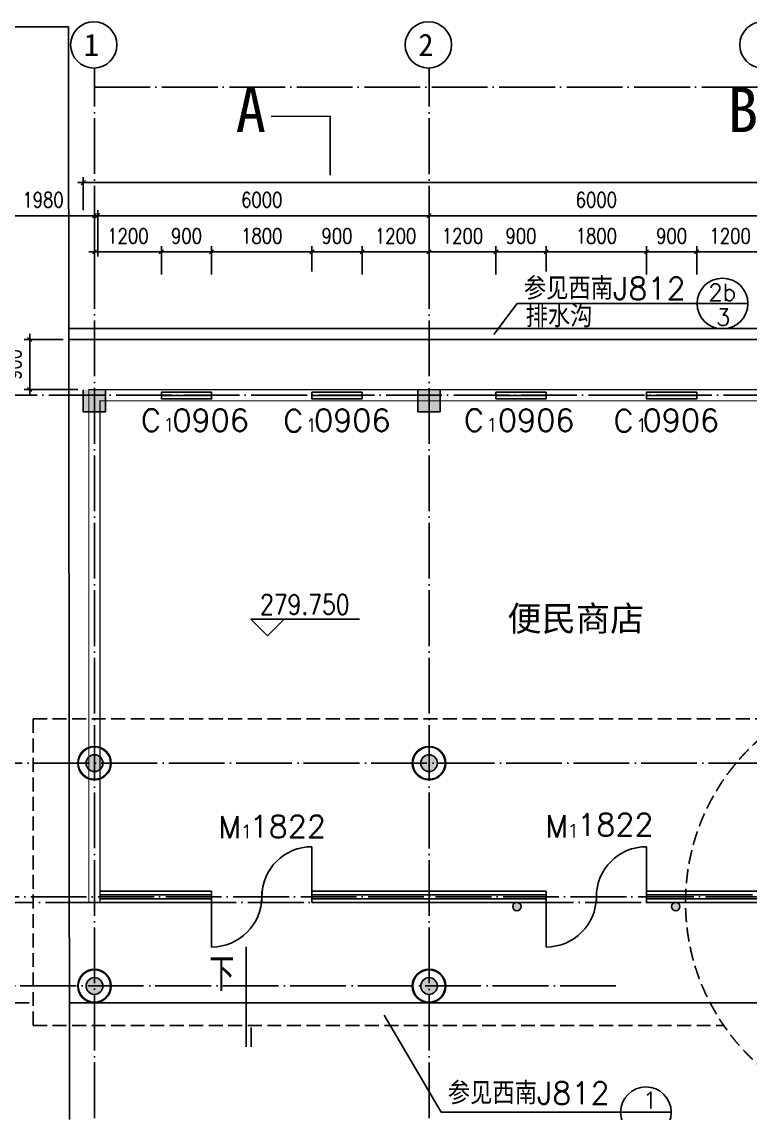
# Model space of a CAD drawing. Extents: x 249174 to 363784, y -3149 to 82603.
# Drawn here: x 261920 to 274981, y 57269 to 76851 of the extents above; entities that cross this region are included whole.
import ezdxf
from ezdxf.enums import TextEntityAlignment as Align

# ---------------------------------------------------------------- set-up
doc = ezdxf.new("R2010")
doc.units = 0
doc.header["$LTSCALE"] = 1000
doc.header["$MEASUREMENT"] = 0
doc.linetypes.add('DASH', pattern=[0.35, 0.25, -0.1])
doc.linetypes.add('DOTE', pattern=[2.42, 2, -0.2, 0.02, -0.2])
doc.layers.get('0').update_dxf_attribs({"linetype": 'CONTINUOUS'})
doc.layers.get('DEFPOINTS').update_dxf_attribs({"color": 6, "linetype": 'CONTINUOUS'})
for name, color, linetype in [('111', 4, 'CONTINUOUS'), ('3', 84, 'CONTINUOUS'), ('DIM', 3, 'CONTINUOUS'), ('LAYER7', 8, 'CONTINUOUS'), ('PUB_TEXT', 7, 'CONTINUOUS'), ('WALL', 255, 'CONTINUOUS'), ('WINDOW', 84, 'CONTINUOUS'), ('字样', 2, 'CONTINUOUS')]:
    doc.layers.add(name, color=color, linetype=linetype)
doc.styles.add('DIM_FONT', font='SIMPLEX', dxfattribs={"width": 0.8})
doc.styles.add('HZ', font='txt', dxfattribs={"bigfont": 'hztxt'})
doc.styles.add('HZ1', font='txt', dxfattribs={"width": 0.75, "height": 8, "bigfont": 'HZTXT.SHX'})
doc.styles.add('HZTXT', font='SIMSUN.TTF')
doc.styles.add('STSL', font='TIMES.TTF')
doc.dimstyles.new('NORMAL', dxfattribs={"dimtxt": 200, "dimasz": 1, "dimexe": 250, "dimexo": 300, "dimgap": 150, "dimtad": 1, "dimdec": 0, "dimzin": 0, "dimtxsty": 'DIM_FONT', "dimblk": '_DIMX', "dimblk1": '_DIMX', "dimblk2": '_DIMX', "dimsah": 1, "dimcen": 100, "dimdle": 250, "dimclrd": 3, "dimclre": 3, "dimclrt": 7, "dimazin": 3, "dimtfac": 1, "dimtdec": 0, "dimtix": 1, "dimtmove": 0, "dimatfit": 3, "dimtolj": 1, "dimtzin": 0})

# ---------------------------------------------------------------- blocks, each defined once
blk = doc.blocks.new('_OBLIQUE')
at = {"color": 0, "linetype": 'BYBLOCK'}
blk.add_line((-0.5, -0.5), (0.5, 0.5), dxfattribs=at)
blk = doc.blocks.new('*D309')
at = {"color": 3, "linetype": 'BYBLOCK'}
for p, q in [((275018, -112766), (275018, -112172)), ((304869, -112798), (304869, -112172)), ((274918, -112272), (304969, -112272))]:
    blk.add_line(p, q, dxfattribs=at)
at = {"layer": 'DEFPOINTS', "color": 0, "linetype": 'BYBLOCK'}
for p in [(304869, -112272), (275018, -112866), (304869, -112898)]:
    blk.add_point(p, dxfattribs=at)
at = {"color": 3, "linetype": 'BYBLOCK', "xscale": 75, "yscale": 75, "zscale": 75, "rotation": 180}
blk.add_blockref('_OBLIQUE', (275018, -112272), dxfattribs=at)
at = {"color": 3, "linetype": 'BYBLOCK', "xscale": 75, "yscale": 75, "zscale": 75}
blk.add_blockref('_OBLIQUE', (304869, -112272), dxfattribs=at)
at = {"color": 7, "linetype": 'BYBLOCK', "insert": (291155, -111955), "char_height": 270, "attachment_point": 5, "style": 'DIM_FONT'}
blk.add_mtext('\\A1;29760', dxfattribs=at)
blk = doc.blocks.new('_DIMX')
blk.add_line((-150, 0), (150, 0))
at = {"const_width": 50}
blk.add_lwpolyline([(-70, -70), (70, 70)], dxfattribs=at)
blk = doc.blocks.new('*D321')
at = {"color": 3, "linetype": 'BYBLOCK'}
for p, q in [((276318, -113515), (277418, -113515)), ((276418, -113922), (276418, -113415)), ((277318, -113922), (277318, -113415))]:
    blk.add_line(p, q, dxfattribs=at)
at = {"layer": 'DEFPOINTS', "color": 0, "linetype": 'BYBLOCK'}
for p in [(277318, -113515), (276418, -114022), (277318, -114022)]:
    blk.add_point(p, dxfattribs=at)
at = {"color": 3, "linetype": 'BYBLOCK', "xscale": 75, "yscale": 75, "zscale": 75, "rotation": 180}
blk.add_blockref('_OBLIQUE', (276418, -113515), dxfattribs=at)
at = {"color": 3, "linetype": 'BYBLOCK', "xscale": 75, "yscale": 75, "zscale": 75}
blk.add_blockref('_OBLIQUE', (277318, -113515), dxfattribs=at)
at = {"color": 7, "linetype": 'BYBLOCK', "insert": (276868, -113230), "char_height": 270, "attachment_point": 5, "style": 'DIM_FONT'}
blk.add_mtext('\\A1;900', dxfattribs=at)
blk = doc.blocks.new('*D296')
at = {"color": 3, "linetype": 'BYBLOCK'}
for p, q in [((275218, -113896), (275218, -112766)), ((281218, -113896), (281218, -112766)), ((275118, -112866), (281318, -112866))]:
    blk.add_line(p, q, dxfattribs=at)
at = {"layer": 'DEFPOINTS', "color": 0, "linetype": 'BYBLOCK'}
for p in [(281218, -112866), (275218, -113996), (281218, -113996)]:
    blk.add_point(p, dxfattribs=at)
at = {"color": 3, "linetype": 'BYBLOCK', "xscale": 75, "yscale": 75, "zscale": 75, "rotation": 180}
blk.add_blockref('_OBLIQUE', (275218, -112866), dxfattribs=at)
at = {"color": 3, "linetype": 'BYBLOCK', "xscale": 75, "yscale": 75, "zscale": 75}
blk.add_blockref('_OBLIQUE', (281218, -112866), dxfattribs=at)
at = {"color": 7, "linetype": 'BYBLOCK', "insert": (278218, -112581), "char_height": 270, "attachment_point": 5, "style": 'DIM_FONT'}
blk.add_mtext('\\A1;6000', dxfattribs=at)
blk = doc.blocks.new('*D285')
at = {"color": 3, "linetype": 'BYBLOCK'}
for p, q in [((273704, -127088), (273704, -125088)), ((274048, -125188), (273604, -125188)), ((274048, -126988), (273604, -126988))]:
    blk.add_line(p, q, dxfattribs=at)
at = {"layer": 'DEFPOINTS', "color": 0, "linetype": 'BYBLOCK'}
for p in [(273704, -125188), (274148, -125188), (274148, -126988)]:
    blk.add_point(p, dxfattribs=at)
at = {"color": 3, "linetype": 'BYBLOCK', "xscale": 75, "yscale": 75, "zscale": 75}
for p, rotation in [((273704, -125188), 90), ((273704, -126988), 270)]:
    blk.add_blockref('_OBLIQUE', p, dxfattribs=dict(at, rotation=rotation))
at = {"color": 7, "linetype": 'BYBLOCK', "insert": (273419, -126088), "char_height": 270, "attachment_point": 5, "rotation": 90, "style": 'DIM_FONT'}
blk.add_mtext('\\A1;1800', dxfattribs=at)
blk = doc.blocks.new('*D304')
at = {"color": 3, "linetype": 'BYBLOCK'}
for p, q in [((273315, -114269), (273315, -112766)), ((275277, -113596), (275277, -112766)), ((275377, -112866), (273215, -112866))]:
    blk.add_line(p, q, dxfattribs=at)
at = {"layer": 'DEFPOINTS', "color": 0, "linetype": 'BYBLOCK'}
for p in [(273315, -112866), (275277, -113696), (273315, -114369)]:
    blk.add_point(p, dxfattribs=at)
at = {"color": 3, "linetype": 'BYBLOCK', "xscale": 75, "yscale": 75, "zscale": 75, "rotation": 180}
blk.add_blockref('_OBLIQUE', (273315, -112866), dxfattribs=at)
at = {"color": 3, "linetype": 'BYBLOCK', "xscale": 75, "yscale": 75, "zscale": 75}
blk.add_blockref('_OBLIQUE', (275277, -112866), dxfattribs=at)
at = {"color": 7, "linetype": 'BYBLOCK', "insert": (274296, -112581), "char_height": 270, "attachment_point": 5, "style": 'DIM_FONT'}
blk.add_mtext('\\A1;1980', dxfattribs=at)
blk = doc.blocks.new('*D333')
at = {"color": 3, "linetype": 'BYBLOCK'}
for p, q in [((274658, -115088), (273956, -115088)), ((274056, -116084), (274056, -114988)), ((274918, -115984), (273956, -115984))]:
    blk.add_line(p, q, dxfattribs=at)
at = {"layer": 'DEFPOINTS', "color": 0, "linetype": 'BYBLOCK'}
for p in [(274056, -115088), (274758, -115088), (275018, -115984)]:
    blk.add_point(p, dxfattribs=at)
at = {"color": 3, "linetype": 'BYBLOCK', "xscale": 75, "yscale": 75, "zscale": 75}
for p, rotation in [((274056, -115088), 90), ((274056, -115984), 270)]:
    blk.add_blockref('_OBLIQUE', p, dxfattribs=dict(at, rotation=rotation))
at = {"color": 7, "linetype": 'BYBLOCK', "insert": (273771, -115536), "char_height": 270, "attachment_point": 5, "rotation": 90, "style": 'DIM_FONT'}
blk.add_mtext('\\A1;900', dxfattribs=at)
blk = doc.blocks.new('*D320')
at = {"color": 3, "linetype": 'BYBLOCK'}
for p, q in [((275118, -113515), (276518, -113515)), ((275218, -113922), (275218, -113415)), ((276418, -113922), (276418, -113415))]:
    blk.add_line(p, q, dxfattribs=at)
at = {"layer": 'DEFPOINTS', "color": 0, "linetype": 'BYBLOCK'}
for p in [(276418, -113515), (275218, -114022), (276418, -114022)]:
    blk.add_point(p, dxfattribs=at)
at = {"color": 3, "linetype": 'BYBLOCK', "xscale": 75, "yscale": 75, "zscale": 75, "rotation": 180}
blk.add_blockref('_OBLIQUE', (275218, -113515), dxfattribs=at)
at = {"color": 3, "linetype": 'BYBLOCK', "xscale": 75, "yscale": 75, "zscale": 75}
blk.add_blockref('_OBLIQUE', (276418, -113515), dxfattribs=at)
at = {"color": 7, "linetype": 'BYBLOCK', "insert": (275818, -113230), "char_height": 270, "attachment_point": 5, "style": 'DIM_FONT'}
blk.add_mtext('\\A1;1200', dxfattribs=at)
blk = doc.blocks.new('M_A11UZJ')
for p, q in [((0.5, 0), (0.5, 0.5)), ((-0.5, -0.5), (-0.5, 0))]:
    blk.add_line(p, q)
for centre, start, end in [((-0.5, 0), 0, 0), ((0.5, 0), 90, 180), ((-0.5, 0), 270, 0)]:
    blk.add_arc(centre, 0.5, start, end)
blk = doc.blocks.new('*D326')
at = {"color": 3, "linetype": 'BYBLOCK'}
for p, q in [((285219, -113515), (283218, -113515)), ((283318, -113867), (283318, -113415)), ((285119, -113922), (285119, -113415))]:
    blk.add_line(p, q, dxfattribs=at)
at = {"layer": 'DEFPOINTS', "color": 0, "linetype": 'BYBLOCK'}
for p in [(283318, -113515), (283318, -113967), (285119, -114022)]:
    blk.add_point(p, dxfattribs=at)
at = {"color": 3, "linetype": 'BYBLOCK', "xscale": 75, "yscale": 75, "zscale": 75, "rotation": 180}
blk.add_blockref('_OBLIQUE', (283318, -113515), dxfattribs=at)
at = {"color": 3, "linetype": 'BYBLOCK', "xscale": 75, "yscale": 75, "zscale": 75}
blk.add_blockref('_OBLIQUE', (285119, -113515), dxfattribs=at)
at = {"color": 7, "linetype": 'BYBLOCK', "insert": (284218, -113230), "char_height": 270, "attachment_point": 5, "style": 'DIM_FONT'}
blk.add_mtext('\\A1;1800', dxfattribs=at)
blk = doc.blocks.new('*D327')
at = {"color": 3, "linetype": 'BYBLOCK'}
for p, q in [((286118, -113515), (285019, -113515)), ((285119, -113922), (285119, -113415)), ((286018, -113922), (286018, -113415))]:
    blk.add_line(p, q, dxfattribs=at)
at = {"layer": 'DEFPOINTS', "color": 0, "linetype": 'BYBLOCK'}
for p in [(285119, -113515), (285119, -114022), (286018, -114022)]:
    blk.add_point(p, dxfattribs=at)
at = {"color": 3, "linetype": 'BYBLOCK', "xscale": 75, "yscale": 75, "zscale": 75, "rotation": 180}
blk.add_blockref('_OBLIQUE', (285119, -113515), dxfattribs=at)
at = {"color": 3, "linetype": 'BYBLOCK', "xscale": 75, "yscale": 75, "zscale": 75}
blk.add_blockref('_OBLIQUE', (286018, -113515), dxfattribs=at)
at = {"color": 7, "linetype": 'BYBLOCK', "insert": (285568, -113230), "char_height": 270, "attachment_point": 5, "style": 'DIM_FONT'}
blk.add_mtext('\\A1;900', dxfattribs=at)
blk = doc.blocks.new('*D298')
at = {"color": 3, "linetype": 'BYBLOCK'}
for p, q in [((281218, -113896), (281218, -112766)), ((287218, -114123), (287218, -112766)), ((281118, -112866), (287318, -112866))]:
    blk.add_line(p, q, dxfattribs=at)
at = {"layer": 'DEFPOINTS', "color": 0, "linetype": 'BYBLOCK'}
for p in [(287218, -112866), (281218, -113996), (287218, -114223)]:
    blk.add_point(p, dxfattribs=at)
at = {"color": 3, "linetype": 'BYBLOCK', "xscale": 75, "yscale": 75, "zscale": 75, "rotation": 180}
blk.add_blockref('_OBLIQUE', (281218, -112866), dxfattribs=at)
at = {"color": 3, "linetype": 'BYBLOCK', "xscale": 75, "yscale": 75, "zscale": 75}
blk.add_blockref('_OBLIQUE', (287218, -112866), dxfattribs=at)
at = {"color": 7, "linetype": 'BYBLOCK', "insert": (284218, -112581), "char_height": 270, "attachment_point": 5, "style": 'DIM_FONT'}
blk.add_mtext('\\A1;6000', dxfattribs=at)
blk = doc.blocks.new('*D328')
at = {"color": 3, "linetype": 'BYBLOCK'}
for p, q in [((282318, -113515), (283418, -113515)), ((282418, -113922), (282418, -113415)), ((283318, -113867), (283318, -113415))]:
    blk.add_line(p, q, dxfattribs=at)
at = {"layer": 'DEFPOINTS', "color": 0, "linetype": 'BYBLOCK'}
for p in [(283318, -113515), (283318, -113967), (282418, -114022)]:
    blk.add_point(p, dxfattribs=at)
at = {"color": 3, "linetype": 'BYBLOCK', "xscale": 75, "yscale": 75, "zscale": 75, "rotation": 180}
blk.add_blockref('_OBLIQUE', (282418, -113515), dxfattribs=at)
at = {"color": 3, "linetype": 'BYBLOCK', "xscale": 75, "yscale": 75, "zscale": 75}
blk.add_blockref('_OBLIQUE', (283318, -113515), dxfattribs=at)
at = {"color": 7, "linetype": 'BYBLOCK', "insert": (282868, -113230), "char_height": 270, "attachment_point": 5, "style": 'DIM_FONT'}
blk.add_mtext('\\A1;900', dxfattribs=at)
blk = doc.blocks.new('*D329')
at = {"color": 3, "linetype": 'BYBLOCK'}
for p, q in [((281118, -113515), (282518, -113515)), ((281218, -113922), (281218, -113415)), ((282418, -113922), (282418, -113415))]:
    blk.add_line(p, q, dxfattribs=at)
at = {"layer": 'DEFPOINTS', "color": 0, "linetype": 'BYBLOCK'}
for p in [(282418, -113515), (281218, -114022), (282418, -114022)]:
    blk.add_point(p, dxfattribs=at)
at = {"color": 3, "linetype": 'BYBLOCK', "xscale": 75, "yscale": 75, "zscale": 75, "rotation": 180}
blk.add_blockref('_OBLIQUE', (281218, -113515), dxfattribs=at)
at = {"color": 3, "linetype": 'BYBLOCK', "xscale": 75, "yscale": 75, "zscale": 75}
blk.add_blockref('_OBLIQUE', (282418, -113515), dxfattribs=at)
at = {"color": 7, "linetype": 'BYBLOCK', "insert": (281818, -113230), "char_height": 270, "attachment_point": 5, "style": 'DIM_FONT'}
blk.add_mtext('\\A1;1200', dxfattribs=at)
blk = doc.blocks.new('*D323')
at = {"color": 3, "linetype": 'BYBLOCK'}
for p, q in [((280118, -113515), (279019, -113515)), ((279119, -113867), (279119, -113415)), ((280018, -113922), (280018, -113415))]:
    blk.add_line(p, q, dxfattribs=at)
at = {"layer": 'DEFPOINTS', "color": 0, "linetype": 'BYBLOCK'}
for p in [(279119, -113515), (279119, -113967), (280018, -114022)]:
    blk.add_point(p, dxfattribs=at)
at = {"color": 3, "linetype": 'BYBLOCK', "xscale": 75, "yscale": 75, "zscale": 75, "rotation": 180}
blk.add_blockref('_OBLIQUE', (279119, -113515), dxfattribs=at)
at = {"color": 3, "linetype": 'BYBLOCK', "xscale": 75, "yscale": 75, "zscale": 75}
blk.add_blockref('_OBLIQUE', (280018, -113515), dxfattribs=at)
at = {"color": 7, "linetype": 'BYBLOCK', "insert": (279568, -113230), "char_height": 270, "attachment_point": 5, "style": 'DIM_FONT'}
blk.add_mtext('\\A1;900', dxfattribs=at)
blk = doc.blocks.new('*D324')
at = {"color": 3, "linetype": 'BYBLOCK'}
for p, q in [((277218, -113515), (279219, -113515)), ((277318, -113922), (277318, -113415)), ((279119, -113867), (279119, -113415))]:
    blk.add_line(p, q, dxfattribs=at)
at = {"layer": 'DEFPOINTS', "color": 0, "linetype": 'BYBLOCK'}
for p in [(279119, -113515), (279119, -113967), (277318, -114022)]:
    blk.add_point(p, dxfattribs=at)
at = {"color": 3, "linetype": 'BYBLOCK', "xscale": 75, "yscale": 75, "zscale": 75, "rotation": 180}
blk.add_blockref('_OBLIQUE', (277318, -113515), dxfattribs=at)
at = {"color": 3, "linetype": 'BYBLOCK', "xscale": 75, "yscale": 75, "zscale": 75}
blk.add_blockref('_OBLIQUE', (279119, -113515), dxfattribs=at)
at = {"color": 7, "linetype": 'BYBLOCK', "insert": (278218, -113230), "char_height": 270, "attachment_point": 5, "style": 'DIM_FONT'}
blk.add_mtext('\\A1;1800', dxfattribs=at)
blk = doc.blocks.new('*D322')
at = {"color": 3, "linetype": 'BYBLOCK'}
for p, q in [((281318, -113515), (279918, -113515)), ((280018, -113922), (280018, -113415)), ((281218, -113922), (281218, -113415))]:
    blk.add_line(p, q, dxfattribs=at)
at = {"layer": 'DEFPOINTS', "color": 0, "linetype": 'BYBLOCK'}
for p in [(280018, -113515), (280018, -114022), (281218, -114022)]:
    blk.add_point(p, dxfattribs=at)
at = {"color": 3, "linetype": 'BYBLOCK', "xscale": 75, "yscale": 75, "zscale": 75, "rotation": 180}
blk.add_blockref('_OBLIQUE', (280018, -113515), dxfattribs=at)
at = {"color": 3, "linetype": 'BYBLOCK', "xscale": 75, "yscale": 75, "zscale": 75}
blk.add_blockref('_OBLIQUE', (281218, -113515), dxfattribs=at)
at = {"color": 7, "linetype": 'BYBLOCK', "insert": (280618, -113230), "char_height": 270, "attachment_point": 5, "style": 'DIM_FONT'}
blk.add_mtext('\\A1;1200', dxfattribs=at)
blk = doc.blocks.new('*D325')
at = {"color": 3, "linetype": 'BYBLOCK'}
for p, q in [((287318, -113515), (285918, -113515)), ((286018, -113922), (286018, -113415)), ((287218, -113922), (287218, -113415))]:
    blk.add_line(p, q, dxfattribs=at)
at = {"layer": 'DEFPOINTS', "color": 0, "linetype": 'BYBLOCK'}
for p in [(286018, -113515), (286018, -114022), (287218, -114022)]:
    blk.add_point(p, dxfattribs=at)
at = {"color": 3, "linetype": 'BYBLOCK', "xscale": 75, "yscale": 75, "zscale": 75, "rotation": 180}
blk.add_blockref('_OBLIQUE', (286018, -113515), dxfattribs=at)
at = {"color": 3, "linetype": 'BYBLOCK', "xscale": 75, "yscale": 75, "zscale": 75}
blk.add_blockref('_OBLIQUE', (287218, -113515), dxfattribs=at)
at = {"color": 7, "linetype": 'BYBLOCK', "insert": (286618, -113230), "char_height": 270, "attachment_point": 5, "style": 'DIM_FONT'}
blk.add_mtext('\\A1;1200', dxfattribs=at)

msp = doc.modelspace()

# ---------------------------------------------------------------- hatches: boundary and pattern name
at = {"layer": 'LAYER7', "linetype": 'BYBLOCK'}
h = msp.add_hatch(color=256, dxfattribs=at)
h.paths.add_polyline_path([(263422.8, 70250.5), (263022.8, 70250.5), (263022.8, 70150.5), (263422.8, 70150.5)])
h.paths.add_polyline_path([(263422.8, 70150.5), (263222.8, 70150.5), (263222.8, 70050.5), (263422.8, 70050.5)])
h.paths.add_polyline_path([(263222.8, 70150.5), (263022.8, 70150.5), (263022.8, 70050.5), (263222.8, 70050.5)])
h.paths.add_polyline_path([(263222.8, 70050.5), (263022.8, 70050.5), (263022.8, 69850.5), (263222.8, 69850.5)])
h.paths.add_polyline_path([(263422.8, 70050.5), (263222.8, 70050.5), (263222.8, 69850.5), (263422.8, 69850.5)])
h = msp.add_hatch(color=256, dxfattribs=at)
h.paths.add_polyline_path([(269422.8, 70250.5), (269022.8, 70250.5), (269022.8, 70150.5), (269422.8, 70150.5)])
h.paths.add_polyline_path([(269422.8, 70150.5), (269222.8, 70150.5), (269222.8, 70050.5), (269422.8, 70050.5)])
h.paths.add_polyline_path([(269222.8, 70150.5), (269022.8, 70150.5), (269022.8, 70050.5), (269222.8, 70050.5)])
h.paths.add_polyline_path([(269222.8, 70050.5), (269022.8, 70050.5), (269022.8, 69850.5), (269222.8, 69850.5)])
h.paths.add_polyline_path([(269422.8, 70050.5), (269222.8, 70050.5), (269222.8, 69850.5), (269422.8, 69850.5)])
at = {"layer": 'WALL', "linetype": 'BYBLOCK'}
h = msp.add_hatch(color=256, dxfattribs=at)
edge = h.paths.add_edge_path()
edge.add_arc((263222.8, 63549.6), 150, 0, 360)
edge = h.paths.add_edge_path()
edge.add_arc((263222.8, 59550.5), 150, 0, 360)
edge = h.paths.add_edge_path()
edge.add_arc((269222.8, 59550.5), 150, 0, 360)
edge = h.paths.add_edge_path()
edge.add_arc((269222.8, 63549.6), 150, 0, 360)
h = msp.add_hatch(color=256, dxfattribs=at)
h.paths.add_polyline_path([(270722.8, 60975.5, 1), (270872.8, 60975.5, 1)])
h.paths.add_polyline_path([(273572.8, 60975.5, 1), (273722.8, 60975.5, 1)])

# ---------------------------------------------------------------- linework, layer by layer
at = {"layer": '111', "linetype": 'BYBLOCK', "const_width": 25}
msp.add_lwpolyline([(266389, 75156.8), (267450, 75156.8), (267450, 74096.5)], dxfattribs=at)
at = {"layer": '111', "linetype": 'BYBLOCK'}
for centre, radius in [((263222.8, 63549.6), 300), ((263222.8, 63549.6), 290), ((269222.8, 63549.6), 300), ((269222.8, 63549.6), 290), ((263222.8, 63549.6), 150), ((269222.8, 63549.6), 150), ((263222.8, 59550.5), 300), ((263222.8, 59550.5), 290), ((269222.8, 59550.5), 300), ((269222.8, 59550.5), 290), ((263222.8, 59550.5), 150), ((269222.8, 59550.5), 150)]:
    msp.add_circle(centre, radius, dxfattribs=at)
at = {"layer": '3'}
for p, q in [((266325.3, 65836.6), (266027.2, 66130.3)), ((266027.2, 66130.3), (267975.1, 66130.3)), ((266623.4, 66130.3), (266325.3, 65836.6))]:
    msp.add_line(p, q, dxfattribs=at)
at = {"layer": 'DIM', "linetype": 'BYBLOCK'}
for p, q in [((264422.7, 70145.5), (265322.4, 70145.5)), ((268022.8, 70145.5), (267123.1, 70145.5)), ((270422.7, 70145.5), (271322.4, 70145.5)), ((274022.8, 70145.5), (273123.1, 70145.5)), ((265943.4, 60255.1), (265943.4, 58460.8)), ((266035.5, 58805.9), (266035.5, 58460.8))]:
    msp.add_line(p, q, dxfattribs=at)
for points in [[(264422.7, 70085.3), (265322.4, 70085.3), (265322.4, 70205.7), (264422.7, 70205.7)], [(268022.8, 70085.3), (267123.1, 70085.3), (267123.1, 70205.7), (268022.8, 70205.7)], [(270422.7, 70085.3), (271322.4, 70085.3), (271322.4, 70205.7), (270422.7, 70205.7)], [(274022.8, 70085.3), (273123.1, 70085.3), (273123.1, 70205.7), (274022.8, 70205.7)]]:
    msp.add_lwpolyline(points, close=True, dxfattribs=at)
msp.add_circle((270797.8, 60975.5), 75, dxfattribs=at)
at = {"layer": 'LAYER7', "linetype": 'DOTE', "ltscale": 0.5}
for p, q in [((263222.8, 53551.4), (263222.8, 76021.3)), ((269222.8, 53550.8), (269222.8, 76021.3)), ((263222.8, 75677.6), (292583.4, 75677.6)), ((259984.5, 70150.5), (279722.8, 70150.5)), ((263022.8, 69850.5), (263022.8, 70250.5)), ((263422.8, 69850.5), (263422.8, 70250.5)), ((269022.8, 69850.5), (269022.8, 70250.5)), ((269422.8, 69850.5), (269422.8, 70250.5)), ((277654.1, 63549.6), (259660.6, 63549.6)), ((259661.4, 61150.5), (275913.2, 61150.5)), ((259925.3, 61050.5), (295683.8, 61050.5)), ((272572.7, 59553.3), (259661.4, 59550.9))]:
    msp.add_line(p, q, dxfattribs=at)
at = {"layer": 'LAYER7', "ltscale": 0.5}
for p, q in [((262762.6, 71350.5), (278851.4, 71350.5)), ((262762.6, 71150.5), (278651.4, 71150.5))]:
    msp.add_line(p, q, dxfattribs=at)
at = {"layer": 'LAYER7', "linetype": 'BYBLOCK'}
for p, q in [((263022.8, 69850.5), (263422.8, 69850.5)), ((269022.8, 69850.5), (269422.8, 69850.5))]:
    msp.add_line(p, q, dxfattribs=at)
for centre in [(263210.2, 76436.3), (269210.2, 76436.3), (275210.2, 76436.3)]:
    msp.add_circle(centre, 415.2, dxfattribs=at)
at = {"layer": 'WALL'}
for p, q in [((256071.6, 76764.5), (262758.5, 76764.5)), ((262758.5, 76764.5), (262772.8, 57154.4))]:
    msp.add_line(p, q, dxfattribs=at)
at = {"layer": 'WALL', "linetype": 'BYBLOCK'}
for p, q in [((265322.8, 61250.5), (265322.8, 61050.5)), ((266222.8, 61050.5), (266222.8, 61250.5)), ((267122.8, 61250.5), (267122.8, 61050.5)), ((271322.8, 61250.5), (271322.8, 61050.5)), ((272222.8, 61050.5), (272222.8, 61250.5)), ((273122.8, 61050.5), (273122.8, 61250.5))]:
    msp.add_line(p, q, dxfattribs=at)
at = {"layer": 'WALL', "linetype": 'BYBLOCK', "const_width": 20}
msp.add_lwpolyline([(275322.8, 61050.5), (275322.8, 63449.6), (277751.4, 63450.3), (277751.4, 70250.5), (263122.8, 70250.5), (263122.8, 61050.5), (263322.8, 61050.5), (263322.8, 70050.5), (277551.4, 70050.5), (277551.4, 63649.6), (275122.8, 63649.6), (275122.8, 61250.5)], dxfattribs=at)
at = {"layer": 'WALL', "linetype": 'BYBLOCK'}
msp.add_circle((273647.8, 60975.5), 75, dxfattribs=at)
at = {"layer": 'WINDOW', "linetype": 'DASH'}
for p, q in [((262122.8, 64342.7), (275632, 64342.7)), ((262122.8, 58842.7), (262122.8, 64342.7)), ((262122.8, 58842.7), (274507.8, 58842.7))]:
    msp.add_line(p, q, dxfattribs=at)
at = {"layer": 'WINDOW'}
for p, q in [((263322.8, 61250.5), (265322.8, 61250.5)), ((265322.8, 61183.8), (263322.8, 61183.8)), ((265322.8, 61117.2), (263322.8, 61117.2)), ((267122.8, 61250.5), (271322.8, 61250.5)), ((271322.8, 61183.8), (267122.8, 61183.8)), ((271322.8, 61117.2), (267122.8, 61117.2)), ((273122.8, 61250.5), (275122.8, 61250.5)), ((275022.8, 61183.8), (273122.8, 61183.8)), ((275122.8, 61117.2), (273122.8, 61117.2)), ((263322.8, 61050.5), (265322.8, 61050.5)), ((267122.8, 61050.5), (271322.8, 61050.5)), ((273122.8, 61050.5), (275122.8, 61050.5))]:
    msp.add_line(p, q, dxfattribs=at)
at = {"layer": 'WINDOW', "linetype": 'BYBLOCK'}
msp.add_line((275846.6, 59250.5), (262771.2, 59250.5), dxfattribs=at)
at = {"layer": 'WINDOW', "linetype": 'DASH'}
msp.add_circle((277722.8, 61050.5), 3900, dxfattribs=at)
at = {"layer": '字样', "linetype": 'BYBLOCK'}
for p, q in [((270383.2, 71238.4), (270805.6, 71797)), ((270805.6, 71797), (274940, 71797)), ((268419.2, 59030), (269439.4, 57284.3)), ((269439.4, 57284.3), (273567.1, 57284.3))]:
    msp.add_line(p, q, dxfattribs=at)
for centre in [(274485.3, 71797), (273112.4, 57284.3)]:
    msp.add_circle(centre, 454.7, dxfattribs=at)

# ---------------------------------------------------------------- block references
at = {"layer": 'WINDOW', "linetype": 'BYBLOCK', "xscale": 1800, "yscale": 1800, "zscale": 1800}
for p in [(266222.8, 61150.5), (272222.8, 61150.5)]:
    msp.add_blockref('M_A11UZJ', p, dxfattribs=at)

# ---------------------------------------------------------------- texts
at = {"layer": '111', "linetype": 'BYBLOCK', "style": 'HZTXT', "text_generation_flag": 2}
msp.add_text('A', height=800, dxfattribs=at).set_placement((266299, 74872.9))
at = {"layer": '111', "linetype": 'BYBLOCK', "style": 'HZTXT'}
msp.add_text('B', height=800, dxfattribs=at).set_placement((274580.8, 74872.9))
at = {"layer": '111', "linetype": 'BYBLOCK', "style": 'STSL'}
msp.add_text('便民商店', height=450, dxfattribs=at).set_placement((271855.4, 66152.5), align=Align.MIDDLE)
at = {"layer": 'DIM', "linetype": 'BYBLOCK', "style": 'HZ1', "width": 0.75}
msp.add_text('下', height=600, dxfattribs=at).set_placement((265507.3, 59763.2), align=Align.MIDDLE)
at = {"layer": 'PUB_TEXT', "linetype": 'CONTINUOUS', "style": 'HZTXT'}
for s, p in [('1', (263031.5, 76238.3)), ('2', (269031.5, 76238.3))]:
    msp.add_text(s, height=400, dxfattribs=at).set_placement(p)
at = {"layer": 'PUB_TEXT', "linetype": 'CONTINUOUS', "style": 'DIM_FONT', "width": 0.8}
msp.add_text('279.750', height=360, dxfattribs=at).set_placement((266192, 66217.6))
at = {"layer": '字样', "linetype": 'BYBLOCK', "style": 'HZ'}
for s, height, p in [('参见西南J812', 400, (270922.9, 71867.2)), ('2b', 300, (274230.4, 71847.8)), ('排水沟', 400, (270953.8, 71371)), ('3', 300, (274370.7, 71401)), ('C', 400, (264057.8, 69502.7)), ('1', 240, (264457.8, 69502.7)), ('0906', 400, (264620.8, 69502.7)), ('C', 400, (266609.2, 69493)), ('1', 240, (267009.2, 69493)), ('0906', 400, (267161.2, 69502.7)), ('C', 400, (269849.2, 69502.7)), ('1', 240, (270249.2, 69502.7)), ('0906', 400, (270458.4, 69502.7)), ('C', 400, (272530.8, 69493)), ('1', 240, (272930.8, 69493)), ('0906', 400, (273052.6, 69502.7)), ('M', 400, (265446.6, 62200.9)), ('1822', 400, (266003.9, 62212.5)), ('M', 400, (271306.6, 62217.6)), ('1822', 400, (271878.5, 62246)), ('1', 240, (265846.6, 62200.9)), ('1', 240, (271706.6, 62217.6)), ('参见西南J812', 400, (269559.2, 57428.7)), ('1', 300, (273057.6, 57349.9))]:
    msp.add_text(s, height=height, dxfattribs=at).set_placement(p)

# ---------------------------------------------------------------- dimensions: what is measured, and where the dimension line sits
at = {"layer": 'DIM', "linetype": 'BYBLOCK'}
dim = msp.add_linear_dim(base=(292873.4, 73966.7), p1=(263022.8, 73373.2), p2=(292873.4, 73341.2), text='29760', dimstyle='NORMAL', override={"dimtxt": 270, "dimasz": 75, "dimexe": 100, "dimexo": 100, "dimblk1": 'OBLIQUE', "dimblk2": 'OBLIQUE', "dimdle": 100}, dxfattribs=at)
dim.commit()
dim.dimension.update_dxf_attribs({"geometry": '*D309', "text_midpoint": (279159.6, 74283.5), "dimtype": 128, "insert": (-11995.4, 186238.8)})
for base, p1, p2, text, picture, middle in [((261319.3, 73373.2), (263281.1, 72543.3), (261319.3, 71870.1), '1980', '*D304', (262300.2, 73658.2)), ((267123.1, 72723.6), (265322.4, 72216.8), (267123.1, 72272.1), '1800', '*D324', (266222.8, 73008.6)), ((271322.4, 72723.6), (273123.1, 72216.8), (271322.4, 72272.1), '1800', '*D326', (272222.8, 73008.6))]:
    dim = msp.add_linear_dim(base=base, p1=p1, p2=p2, text=text, dimstyle='NORMAL', override={"dimtxt": 270, "dimasz": 75, "dimexe": 100, "dimexo": 100, "dimblk1": 'OBLIQUE', "dimblk2": 'OBLIQUE', "dimdle": 100}, dxfattribs=at)
    dim.commit()
    dim.dimension.update_dxf_attribs({"geometry": picture, "text_midpoint": middle, "insert": (-11995.4, 186238.8)})
for base, p1, p2, picture, middle in [((269222.8, 73373.2), (263222.8, 72242.3), (269222.8, 72242.3), '*D296', (266222.8, 73658.2)), ((275222.8, 73373.2), (269222.8, 72242.3), (275222.8, 72015.6), '*D298', (272222.8, 73658.2)), ((264422.7, 72723.6), (263222.8, 72216.8), (264422.7, 72216.8), '*D320', (263822.7, 73008.6)), ((265322.4, 72723.6), (264422.7, 72216.8), (265322.4, 72216.8), '*D321', (264872.6, 73008.6)), ((267123.1, 72723.6), (268022.8, 72216.8), (267123.1, 72272.1), '*D323', (267572.9, 73008.6)), ((268022.8, 72723.6), (269222.8, 72216.8), (268022.8, 72216.8), '*D322', (268622.8, 73008.6)), ((270422.7, 72723.6), (269222.8, 72216.8), (270422.7, 72216.8), '*D329', (269822.7, 73008.6)), ((271322.4, 72723.6), (270422.7, 72216.8), (271322.4, 72272.1), '*D328', (270872.6, 73008.6)), ((273123.1, 72723.6), (274022.8, 72216.8), (273123.1, 72216.8), '*D327', (273572.9, 73008.6)), ((274022.8, 72723.6), (275222.8, 72216.8), (274022.8, 72216.8), '*D325', (274622.8, 73008.6))]:
    dim = msp.add_linear_dim(base=base, p1=p1, p2=p2, dimstyle='NORMAL', override={"dimtxt": 270, "dimasz": 75, "dimexe": 100, "dimexo": 100, "dimblk1": 'OBLIQUE', "dimblk2": 'OBLIQUE', "dimdle": 100}, dxfattribs=at)
    dim.commit()
    dim.dimension.update_dxf_attribs({"geometry": picture, "text_midpoint": middle, "insert": (-11995.4, 186238.8)})
dim = msp.add_linear_dim(base=(262060.7, 71150.5), p1=(263022.8, 70255), p2=(262762.6, 71150.5), angle=90, text='900', dimstyle='NORMAL', override={"dimtxt": 270, "dimasz": 75, "dimexe": 100, "dimexo": 100, "dimblk1": 'OBLIQUE', "dimblk2": 'OBLIQUE', "dimdle": 100}, dxfattribs=at)
dim.commit()
dim.dimension.update_dxf_attribs({"geometry": '*D333', "text_midpoint": (261775.7, 70702.8), "insert": (-11995.4, 186238.8)})
dim = msp.add_linear_dim(base=(261708.1, 61050.5), p1=(262152.2, 59250.5), p2=(262152.2, 61050.5), angle=90, dimstyle='NORMAL', override={"dimtxt": 270, "dimasz": 75, "dimexe": 100, "dimexo": 100, "dimblk1": 'OBLIQUE', "dimblk2": 'OBLIQUE', "dimdle": 100}, dxfattribs=at)
dim.commit()
dim.dimension.update_dxf_attribs({"geometry": '*D285', "text_midpoint": (261423.1, 60150.5), "insert": (-11995.4, 186238.8)})

doc.saveas('drawing.dxf')
